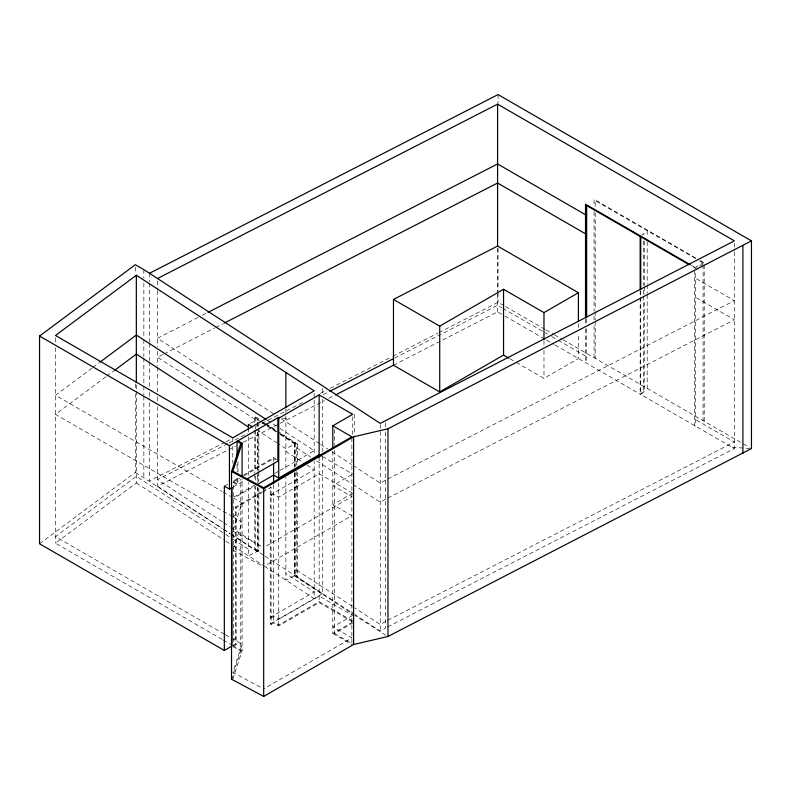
<?xml version="1.0" encoding="UTF-8"?>
<svg xmlns="http://www.w3.org/2000/svg" width="791" height="791" viewBox="0 0 791 791"><rect width="100%" height="100%" fill="white"/><g stroke="black" fill="none" stroke-linecap="round" stroke-linejoin="round"><path stroke-width="0.59" stroke-dasharray="3.96 2.97" d="M233.216 529.901L242.076 503.036L233.652 498.172L254.682 486.03M233.216 548.964L242.076 522.1L233.652 517.235M233.454 673.359L240.771 651.151L240.771 479.099M232.841 678.955L242.076 650.924L242.076 478.624M641.926 234.976L643.686 233.533L644.25 233.859L642.49 235.313M555.005 345.014L640.166 394.175L643.686 391.278L643.686 296.388M734.374 251.854L734.374 448.566L640.74 394.511L644.25 391.604L644.25 299.176M91.964 368.122L55.479 395.312L222.113 491.508M92.952 367.39L98.865 362.98M105.767 376.892L55.479 414.365L222.113 510.571M106.755 376.16L113.657 371.019M39.55 543.783L135.31 472.415L135.31 391.298M222.113 639.395L55.479 543.199L136.339 482.945L136.339 391.159M254.781 422.76L254.781 417.351L255.631 416.857L258.845 418.943L257.995 420.1L257.995 419.438M294.341 443.731L295.162 443.257L278.017 432.084M224.328 486.139L228.134 483.934M233.839 480.641L239.07 477.626M243.262 475.203L273.607 457.682L276.682 459.462M296.754 465.217L296.754 444.641L297.604 444.147L278.017 431.431M242.076 650.924L233.652 646.059L233.652 481.739L239.96 478.1M244.162 475.668L273.607 458.671L275.743 459.897M233.256 486.9L244.231 480.562M233.839 497.074L253.723 485.595M274.675 473.502L278.946 471.031M280.014 470.418L314.195 450.682L277.611 426.903M232.791 645.565L235.303 644.121L235.303 507.08L261.781 491.794M262.839 491.181L266.013 489.342M235.303 507.08L236.153 507.575L261.574 492.892M262.632 492.289L271.105 487.394L271.105 624.435L270.245 623.941L270.245 486.9L271.105 487.394M232.791 516.741L235.303 515.297M270.245 495.117L314.195 469.745L307.116 465.138M271.105 495.611L273.607 494.157L278.729 497.124L319.149 473.789L351.679 492.566M694.528 267.813L703.07 262.889M699.926 260.417L704.208 262.889L704.208 263.541L695.665 268.475L691.364 265.994M351.679 474.719L332.803 485.615L351.876 496.629L264.708 546.947M516.315 362.436L543.971 378.405L578.409 358.521L578.409 333.446M255.631 486L255.631 548.974L254.781 549.468L254.781 485.279M352.727 493.179L332.803 504.678L351.876 515.692L264.708 566.01M258.845 488.403L258.845 551.06L257.995 551.554L257.995 487.671M385.553 480.127L380.263 483.182L352.529 465.138M385.553 499.19L380.263 502.245L352.529 484.201M295.162 472.741L295.162 574.711L294.341 575.186L294.341 473.216M322.471 593.794L296.754 576.748L297.604 576.253L297.604 471.307M270.245 617.366L314.195 591.994L285.867 573.584M236.153 638.04L233.652 639.484L242.076 644.349L232.841 672.38L261.524 687.745M271.105 617.86L273.607 616.416L278.729 619.373M270.245 623.941L322.728 593.645L322.728 456.476M233.652 646.059L236.153 644.616L236.153 507.575M271.105 624.435L273.607 622.992L278.729 625.948L319.149 602.613L352.727 622.003M352.727 615.428L332.803 626.937L351.876 637.942L263.65 688.882M332.803 451.443L332.803 633.502L351.679 622.606M334.514 450.386L334.514 633.502L354.437 622.003M385.553 621.449L380.263 624.495L354.576 607.785M354.576 614.36L380.263 631.07L385.553 628.014L385.553 431.303M278.729 619.195L319.149 596.038L351.679 614.825M387.738 479L734.374 300.679L695.665 278.333M387.738 498.063L734.374 319.742L695.665 297.396M387.738 620.312L734.374 441.991L695.665 419.645M387.738 626.887L734.374 448.566M198.086 317.458L157.498 338.261L275.228 414.85M202.476 315.214L206.866 312.959M162.986 354.516L157.498 357.324L254.781 419.082M164.083 353.953L214.539 328.087M215.636 327.523L223.319 323.588M250.45 423.343L257.461 419.754L261.02 422.068M225.04 442.268L149.479 481.007L149.479 398.664M226.137 441.704L231.615 438.896M255.701 426.547L303.932 401.818M320.385 393.374L325.872 390.566M330.262 388.322L391.683 356.83M392.781 356.266L437.749 333.209M438.847 332.645L498.073 302.281L504.47 305.979M227.739 443.632L157.498 479.643L222.696 522.03M228.836 443.069L247.494 433.498M323.232 394.669L328.72 391.861M394.571 358.096L497.579 305.286L501.83 307.739M157.498 406.752L157.498 486.218L235.52 446.213M243.213 442.268L324.439 400.632M328.819 398.377L334.296 395.569M393.473 365.234L497.579 311.852L503.956 315.54M282.446 418.162L289.368 418.607M732.209 447.32L751.45 448.566M232.841 531.068L261.524 546.423M232.841 550.131L261.524 565.486M695.655 257.945L594.061 199.292L594.061 206.659M695.685 258.627L595.198 200.607L595.198 208.003M699.906 261.06L704.208 263.541M691.393 265.351L695.665 267.813M505.538 306.592L544.999 329.372M546.067 329.985L553.532 334.296M554.6 334.919L562.065 339.23M563.133 339.843L749.354 447.36M502.898 308.352L547.56 334.138M551.821 336.6L557.141 339.665M558.199 340.278L585.518 356.059M643.686 391.278L644.25 391.604M505.024 316.153L545.434 339.487M546.502 340.1L553.947 344.401M509.938 358.758L515.257 361.823M322.293 456.545L352.727 474.116M233.652 481.739L237.923 484.201L237.923 476.973M232.969 482.332L237.063 484.695L237.063 476.261M223.181 492.131L230.656 496.441M223.181 511.194L230.656 515.505M135.31 472.415L222.696 528.606M385.84 635.242L354.862 615.457M352.302 620.767L319.149 601.625L278.729 624.959L273.607 622.003M334.514 633.502L352.529 643.904M332.803 633.502L351.876 644.517M224.249 634.056L55.479 536.624L136.339 476.37L224.792 533.876M225.316 634.679L232.791 638.99M235.303 644.121L236.153 644.616M223.181 640.018L230.656 644.329M232.92 646.623L240.771 651.151M295.162 574.711L297.604 576.253M281.428 418.884L319.633 443.741M320.671 444.413L327.87 449.1M331.983 451.77L351.501 464.465M267.299 420.199L276.583 426.23M265.905 423.551L277.008 430.769M260.862 420.921L263.887 422.888M264.896 423.551L277.008 431.431M254.781 417.351L261.02 421.405M262.029 422.068L266.073 424.688M267.081 425.35L279.193 433.221M280.202 433.883L296.754 444.641M262.029 422.72L266.073 425.35M267.081 426.003L279.193 433.883M280.202 434.536L294.875 444.077L285.867 448.695L277.77 443.435M296.754 447.924L310.744 457.02M316.736 460.916L351.501 483.528M256.541 429.632L276.761 442.782M285.867 451.325L302.053 461.855M223.734 522.703L229.944 526.747M230.982 527.419L254.781 542.893M296.754 570.182L353.547 607.122M255.631 548.974L258.845 551.06M223.734 529.278L229.944 533.322M230.982 533.994L264.056 555.49M265.064 556.152L353.547 613.697M225.821 534.548L231.99 538.552M233.019 539.225L248.443 549.251M136.339 482.945L224.792 540.451M225.821 541.113L231.99 545.128M233.019 545.8L263.621 565.694M264.629 566.346L314.195 598.569L314.195 461.41M157.498 486.218L222.162 528.566M223.181 529.238L230.369 533.935M231.397 534.607L257.055 551.416M294.321 575.818L353.834 614.785M734.374 243.312L734.374 250.628M704.208 264.777L704.208 421.287M703.07 265.351L703.07 420.634M695.665 273.399L695.665 426.22M694.528 270.285L694.528 425.568M647.196 230.626L647.196 236.796M647.196 241.72L647.196 283.623M647.196 284.859L647.196 293.481M647.196 294.717L647.196 388.381M644.25 241.255L644.25 285.62M644.25 286.856L644.25 294.252M643.686 240.929L643.686 285.294M643.686 290.218L643.686 295.152M640.74 290.989L640.74 295.913M640.74 297.149L640.74 394.511M640.166 290.653L640.166 296.823M640.166 298.049L640.166 394.175M595.198 212.937L595.198 310.29M595.198 311.525L595.198 320.157M595.198 321.383L595.198 358.353M594.061 211.573L594.061 311.041M594.061 315.945L594.061 320.859M594.061 325.773L594.061 357.7M586.665 318.921L586.665 323.845M586.665 328.779L586.665 363.287M585.518 319.01L585.518 323.954M585.518 328.888L585.518 362.634M578.409 323.568L578.409 328.502M543.971 340.634L543.971 345.509M543.971 350.383L543.971 378.405M498.073 94.584L498.073 103.186M498.073 248.206L498.073 291.217M498.073 292.452L498.073 302.281M497.579 248.532L497.579 292.947M497.579 294.183L497.579 311.852M385.553 422.76L385.553 430.086M380.263 424.589L380.263 631.07M354.437 414.306L354.437 435.198M352.727 416.748L352.727 435.05M351.876 438.036L351.876 643.419M334.514 429.493L334.514 445.471M322.728 388.381L322.728 394.482M322.728 399.366L322.728 451.71M319.149 457.109L319.149 602.613M314.195 393.315L314.195 455.448M297.604 444.147L297.604 465.138M296.754 471.387L296.754 576.748M295.162 442.594L295.162 466.601M294.875 443.415L294.875 466.186M294.875 472.336L294.875 575.532L285.867 580.149L285.867 477.26M294.341 443.069L294.341 467.076M285.867 409.076L285.867 471.08M278.729 482.826L278.729 625.948M273.607 457.682L273.607 462.191M273.607 484.636L273.607 622.992M258.845 428.208L258.845 471.209M258.845 472.435L258.845 481.037M257.995 422.552L257.995 427.466M257.995 432.38L257.995 470.467M257.995 471.693L257.995 482.757M257.461 419.092L257.461 419.754M257.461 422.206L257.461 427.12M257.461 432.034L257.461 470.121M257.461 475.035L257.461 482.411M257.461 487.325L257.461 551.208L248.443 555.826L248.443 482.569M255.631 416.857L255.631 421.801M255.631 426.735L255.631 429.206M255.631 430.442L255.631 471.189M255.631 476.123L255.631 481.066M254.781 430.116L254.781 473.018M254.781 474.244L254.781 480.374M248.443 429.473L248.443 431.935M248.443 436.879L248.443 475.164M237.923 461.311L237.923 472.158M237.063 464.208L237.063 471.446M232.791 437.868L232.791 441.477M232.791 446.302L232.791 463.17M157.498 280.953L157.498 289.496M157.498 290.712L157.498 346.606M157.498 351.372L157.498 365.976M157.498 367.212L157.498 391.921M157.498 396.864L157.498 401.808M149.479 273.3L149.479 281.912M149.479 283.138L149.479 342.127M149.479 343.353L149.479 360.567M149.479 361.794L149.479 387.6M149.479 392.514L149.479 397.438M143.853 269.642L143.853 278.244M143.853 283.168L143.853 338.469M143.853 339.695L143.853 356.899M143.853 358.135L143.853 385.168M143.853 386.404L143.853 395.006M143.853 396.232L143.853 477.349M136.339 384.99L136.339 389.923M135.31 267.17L135.31 273.32M135.31 383.932L135.31 390.072M55.479 337.935L55.479 342.819M55.479 347.704L55.479 543.199"/><path stroke-width="1.19" d="M149.479 273.3L498.073 94.584L751.45 240.869L751.45 448.566L387.966 636.478L353.587 644.517L263.68 696.416L231.526 679.202L231.526 471.505L240.771 443.454L237.063 441.319L237.063 455.774M237.923 440.824L242.076 443.227L232.841 471.258L263.65 487.75L351.876 436.81L332.803 425.805L332.803 447.775M231.526 679.202L232.297 676.869M232.307 487.444L229.449 489.095L224.328 486.139L224.328 650.459L39.55 543.783L39.55 336.076L135.31 264.718L143.853 269.642L380.263 423.373L734.374 240.869L497.579 104.155L157.498 278.521M136.339 275.238L55.479 335.493L232.791 437.868L314.195 390.873L136.339 275.238L136.339 382.518M99.854 362.238L136.339 335.058L266.27 419.527M114.646 370.277L136.339 354.111L248.443 427.002M39.55 336.076L229.449 445.719L278.729 417.262M247.385 478.743L277.878 461.133L277.878 417.757L278.729 418.241L319.149 394.917L352.727 414.306L332.803 425.805M508.87 358.145L503.551 355.07L439.717 391.931L393.473 365.234L393.473 299.433L439.717 326.139L503.551 289.279L543.971 312.613L578.409 292.729L578.409 321.106M257.836 484.211L273.607 475.104L278.729 478.061L319.149 454.726L321.245 455.942M231.526 471.505L263.68 488.719L353.587 436.81L387.966 428.781L751.45 240.869M224.258 650.499L231.941 646.059L231.941 487.918M207.964 312.396L497.579 163.964L585.518 214.737M224.417 323.025L497.579 183.028L585.518 233.8M393.473 299.433L497.579 246.06L578.409 292.729M329.817 391.298L393.473 358.659M335.394 395.006L393.473 365.234M690.316 264.728L585.518 204.226L585.518 317.774M689.258 264.767L586.665 205.541L586.665 317.685M252.487 427.002L248.443 424.371L248.443 429.473M742.907 245.793L742.907 453.5M640.74 236.756L640.74 289.753M640.166 236.43L640.166 289.427M543.971 312.613L543.971 339.418M503.551 289.279L503.551 355.07M497.579 104.155L497.579 246.06M439.717 326.139L439.717 391.931M387.966 428.781L387.966 636.478M353.587 436.81L353.587 644.517M319.149 394.917L319.149 457.109M285.867 372.452L285.867 407.849M278.729 418.241L278.729 478.061M273.607 463.368L273.607 483.439M263.68 488.719L263.68 696.416M242.076 443.227L242.076 476.182M240.771 443.454L240.771 445.916M229.449 445.719L229.449 489.095"/></g></svg>
